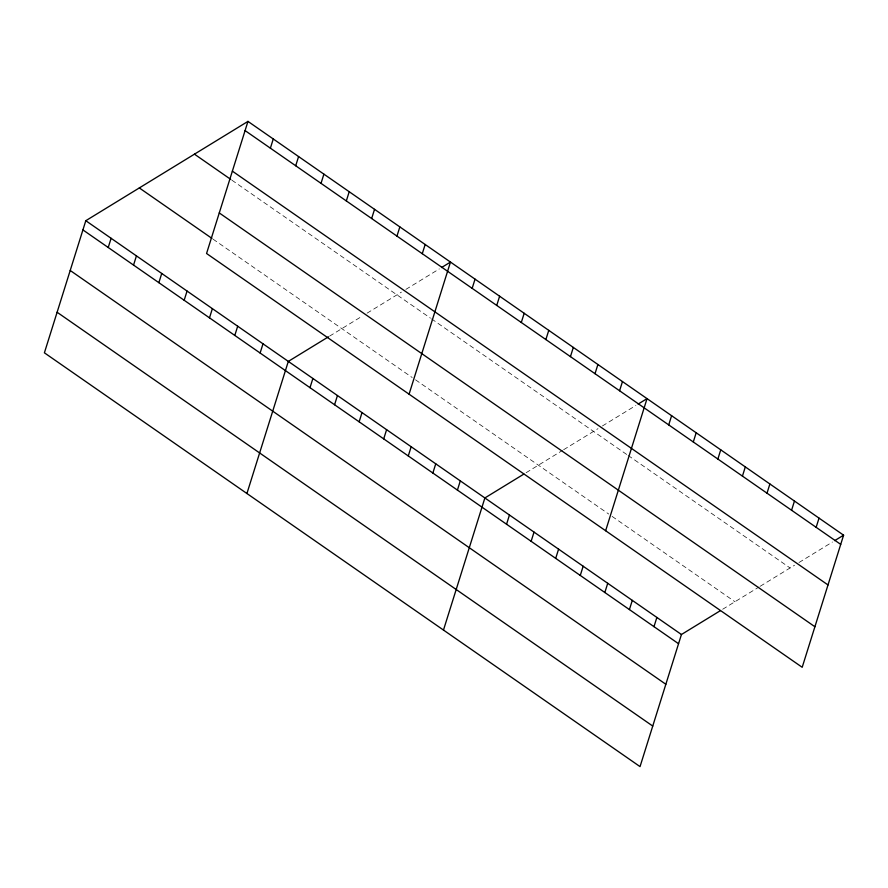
<?xml version="1.0" encoding="UTF-8"?>
<svg xmlns="http://www.w3.org/2000/svg" width="888" height="888" viewBox="0 0 888 888"><rect width="100%" height="100%" fill="white"/><g stroke="black" fill="none" stroke-linecap="round" stroke-linejoin="round"><path stroke-width="0.67" stroke-dasharray="4.44 3.33" d="M329.57 336.141L362.504 315.962M367.099 313.153L401.42 292.13M405.883 289.388L439.327 268.909M526.129 472.694L562.515 450.405M563.658 449.705L597.979 428.682M602.441 425.951L635.886 405.461M722.688 609.246L759.074 586.968M760.217 586.258L794.549 565.234M799 562.504L832.456 542.024M231.868 180.164L430.469 318.137M431.59 318.903L627.028 454.689M628.149 455.466L790.087 567.965M213.053 239.161L412.187 377.511M415.54 379.831L608.746 514.063M612.098 516.394L734.953 601.742"/><path stroke-width="1.33" d="M247.963 121.39L206.56 253.491L802.197 667.288L843.6 535.187L247.963 121.39L85.803 220.712L44.4 352.814L640.037 766.61L681.44 634.509L720.457 610.611M108.225 247.497L111.111 238.295M133.544 265.09L136.43 255.888M158.863 282.673L161.738 273.471M184.171 300.255L187.057 291.053M209.49 317.849L212.376 308.647M270.385 148.174L273.271 138.972M234.798 335.431L237.684 326.229M295.704 165.756L298.59 156.554M260.117 353.024L263.003 343.811M321.023 183.35L323.898 174.148M246.919 493.506L288.311 361.405L328.449 336.818M346.331 200.932L349.217 191.73M310.001 387.679L312.887 378.477M371.65 218.526L374.536 209.324M334.576 404.75L337.451 395.537M396.958 236.108L399.844 226.906M359.141 421.811L362.026 412.609M422.277 253.691L425.163 244.489M383.716 438.883L386.602 429.681M409.079 394.183L450.471 262.082L441.558 267.543M408.28 455.955L411.166 446.753M472.161 288.356L475.047 279.143M432.856 473.026L435.742 463.825M496.736 305.416L499.622 296.215M457.42 490.098L460.306 480.885M521.3 322.488L524.186 313.286M443.478 630.058L484.881 497.957L523.898 474.059M545.876 339.56L548.762 330.358M506.56 524.231L509.446 515.029M570.44 356.632L573.326 347.43M531.135 541.303L534.021 532.101M595.015 373.704L597.902 364.491M555.699 558.374L558.585 549.173M619.58 390.764L622.466 381.563M580.275 575.435L583.161 566.233M605.638 530.735L647.041 398.634L638.117 404.096M604.839 592.507L607.725 583.305M668.72 424.908L671.606 415.706M629.414 609.579L632.3 600.377M693.295 441.98L696.181 432.778M653.99 626.65L656.865 617.449M717.87 459.041L720.745 449.839M742.435 476.112L745.321 466.91M767.01 493.184L769.885 483.982M791.574 510.256L794.46 501.054M816.15 527.328L819.025 518.126M834.676 540.648L843.6 535.187M245.077 130.592L840.714 544.388M232.367 171.14L828.005 584.948M194.45 154.157L230.769 179.398M219.269 212.931L814.907 626.739M139.316 187.934L211.954 238.395M85.803 220.712L681.44 634.509M82.917 229.914L678.554 643.722M70.208 270.474L665.845 684.271M57.11 312.254L652.747 726.062"/></g></svg>
